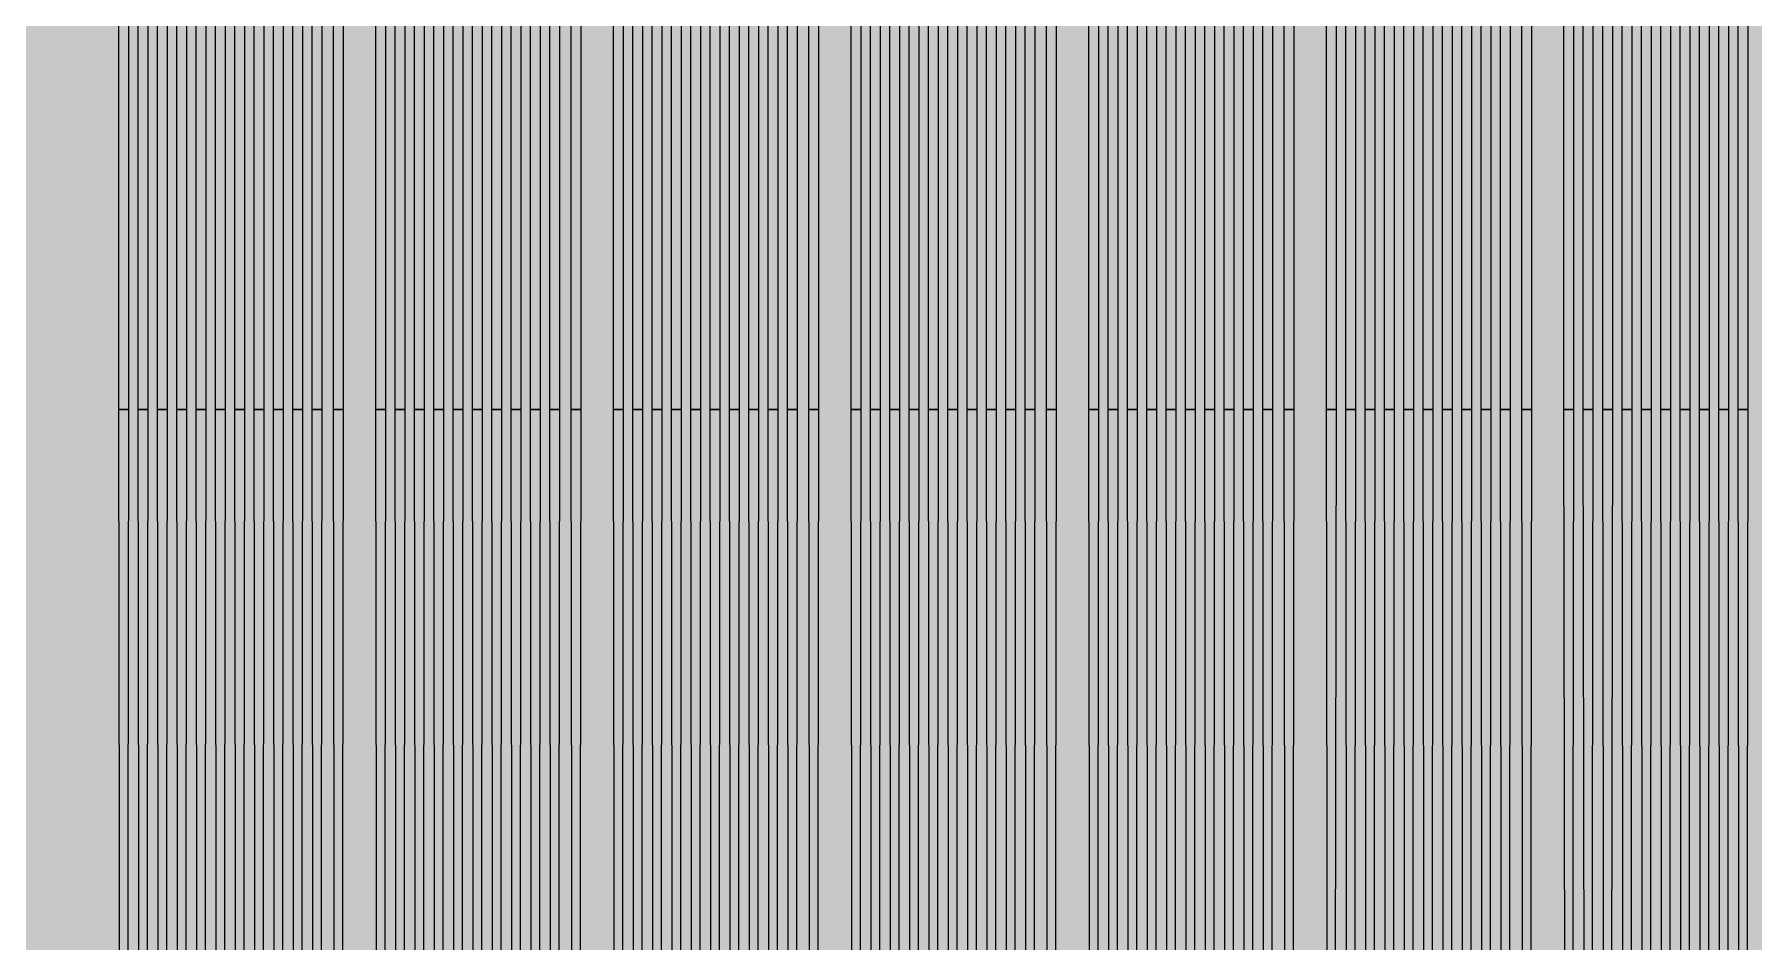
# Model space of a CAD drawing. Header units: metres. Extents: x -7220 to 10980, y -29667 to 1833.
# Drawn here: x -40 to 582, y -15885 to -15556 of the extents above; entities that cross this region are included whole.
import ezdxf

# ---------------------------------------------------------------- set-up
doc = ezdxf.new("R2010")
doc.units = ezdxf.units.M
doc.layers.add('Metal1', color=4, linetype='CONTINUOUS')
doc.layers.add('Polyimide', color=7, linetype='CONTINUOUS')

msp = doc.modelspace()

# ---------------------------------------------------------------- hatches: boundary and pattern name
at = {"layer": 'Polyimide'}
msp.add_hatch(color=7, dxfattribs=at).paths.add_polyline_path([(4099.45, -13861.55), (4142.64, -14152.77), (4214.18, -14438.35), (4313.36, -14715.55), (4439.24, -14981.69), (4590.59, -15234.21), (4765.97, -15470.68), (4963.68, -15688.82), (5181.82, -15886.53), (5418.29, -16061.91), (5670.81, -16213.26), (5936.95, -16339.14), (6214.15, -16438.32), (6499.73, -16509.85), (6790.95, -16553.05), (7085, -16567.5), (9980.38, -16567.5), (10058.79, -16571.35), (10136.45, -16582.87), (10212.6, -16601.95), (10286.52, -16628.4), (10357.49, -16661.96), (10424.83, -16702.32), (10487.89, -16749.09), (10546.06, -16801.81), (10598.78, -16859.98), (10645.55, -16923.04), (10685.91, -16990.38), (10719.48, -17061.35), (10745.93, -17135.27), (10765, -17211.43), (10776.52, -17289.08), (10780.38, -17367.5), (10780.38, -21957.3), (10741.61, -22012.91), (10705.97, -22070.59), (10673.58, -22130.14), (10644.53, -22191.39), (10618.92, -22254.16), (10596.82, -22318.25), (10578.3, -22383.46), (10563.41, -22449.6), (10552.21, -22516.46), (10544.72, -22583.84), (10540.97, -22651.53), (10540.97, -22719.32), (10544.72, -22787.01), (10552.21, -22854.38), (10563.41, -22921.24), (10578.3, -22987.38), (10596.82, -23052.6), (10618.92, -23116.68), (10644.53, -23179.45), (10673.58, -23240.71), (10705.97, -23300.26), (10741.61, -23357.93), (10780.38, -23413.54), (10780.38, -28667.5), (10776.52, -28745.91), (10765, -28823.57), (10745.93, -28899.73), (10719.48, -28973.65), (10685.91, -29044.62), (10645.55, -29111.96), (10598.78, -29175.01), (10546.06, -29233.19), (10487.89, -29285.91), (10424.83, -29332.68), (10357.49, -29373.04), (10286.52, -29406.6), (10212.6, -29433.05), (10136.45, -29452.13), (10058.79, -29463.65), (9980.38, -29467.5), (-6219.63, -29467.5), (-6298.04, -29463.65), (-6375.7, -29452.13), (-6451.85, -29433.05), (-6525.77, -29406.6), (-6596.74, -29373.04), (-6664.08, -29332.68), (-6727.14, -29285.91), (-6785.31, -29233.19), (-6838.03, -29175.01), (-6884.8, -29111.96), (-6925.16, -29044.62), (-6958.73, -28973.65), (-6985.18, -28899.73), (-7004.25, -28823.57), (-7015.77, -28745.91), (-7019.63, -28667.5), (-7019.63, -23426.32), (-6979.36, -23370.07), (-6942.33, -23311.63), (-6908.66, -23251.2), (-6878.45, -23188.96), (-6851.81, -23125.12), (-6828.81, -23059.88), (-6809.53, -22993.44), (-6794.04, -22926.02), (-6782.37, -22857.83), (-6774.57, -22789.09), (-6770.67, -22720.02), (-6770.67, -22650.84), (-6774.57, -22581.77), (-6782.37, -22513.03), (-6794.04, -22444.84), (-6809.53, -22377.42), (-6828.81, -22310.98), (-6851.81, -22245.74), (-6878.45, -22181.89), (-6908.66, -22119.66), (-6942.33, -22059.22), (-6979.36, -22000.79), (-7019.63, -21944.54), (-7019.63, -17367.5), (-7015.77, -17289.08), (-7004.25, -17211.43), (-6985.18, -17135.27), (-6958.73, -17061.35), (-6925.16, -16990.38), (-6884.8, -16923.04), (-6838.03, -16859.98), (-6785.31, -16801.81), (-6727.14, -16749.09), (-6664.08, -16702.32), (-6596.74, -16661.96), (-6525.77, -16628.4), (-6451.85, -16601.95), (-6375.7, -16582.87), (-6298.04, -16571.35), (-6219.63, -16567.5), (-3314, -16567.5), (-3019.95, -16553.05), (-2728.73, -16509.85), (-2443.15, -16438.32), (-2165.95, -16339.14), (-1899.81, -16213.26), (-1647.29, -16061.91), (-1410.82, -15886.53), (-1192.68, -15688.82), (-994.97, -15470.68), (-819.59, -15234.21), (-668.24, -14981.69), (-542.36, -14715.55), (-443.18, -14438.35), (-371.64, -14152.77), (-328.45, -13861.55), (-314, -13567.5), (-314, -13373.48), (-317.45, -13328.11), (-327.72, -13283.78), (-344.58, -13241.52), (-367.63, -13202.3), (-396.35, -13167.01), (-430.08, -13136.47), (-468.03, -13111.38), (-509.35, -13092.32), (-509.35, -13092.32), (-578.18, -13061.27), (-642.2, -13021.24), (-700.26, -12972.96), (-751.3, -12917.31), (-794.39, -12855.3), (-828.74, -12788.06), (-853.73, -12716.8), (-868.91, -12642.84), (-874, -12567.5), (-868.91, -12492.16), (-853.73, -12418.19), (-828.74, -12346.94), (-794.39, -12279.7), (-751.3, -12217.69), (-700.26, -12162.04), (-642.2, -12113.76), (-578.18, -12073.73), (-509.35, -12042.68), (-509.35, -12042.68), (-468.03, -12023.62), (-430.08, -11998.53), (-396.35, -11967.99), (-367.63, -11932.7), (-344.58, -11893.47), (-327.72, -11851.21), (-317.45, -11806.89), (-314, -11761.52), (-314, -11074.31), (-317.45, -11028.94), (-327.72, -10984.62), (-344.58, -10942.36), (-367.63, -10903.13), (-396.35, -10867.84), (-430.08, -10837.3), (-468.03, -10812.21), (-509.35, -10793.16), (-509.35, -10793.16), (-578.18, -10762.1), (-642.2, -10722.07), (-700.26, -10673.8), (-751.3, -10618.15), (-794.39, -10556.13), (-828.74, -10488.89), (-853.73, -10417.64), (-868.91, -10343.67), (-874, -10268.33), (-868.91, -10192.99), (-853.73, -10119.03), (-828.74, -10047.77), (-794.39, -9980.53), (-751.3, -9918.52), (-700.26, -9862.87), (-642.2, -9814.59), (-578.18, -9774.56), (-509.35, -9743.51), (-509.35, -9743.51), (-468.03, -9724.45), (-430.08, -9699.36), (-396.35, -9668.82), (-367.63, -9633.53), (-344.58, -9594.31), (-327.72, -9552.05), (-317.45, -9507.72), (-314, -9462.35), (-314, -8775.14), (-317.45, -8729.78), (-327.72, -8685.45), (-344.58, -8643.19), (-367.63, -8603.96), (-396.35, -8568.68), (-430.08, -8538.14), (-468.03, -8513.05), (-509.35, -8493.99), (-509.35, -8493.99), (-578.18, -8462.94), (-642.2, -8422.91), (-700.26, -8374.63), (-751.3, -8318.98), (-794.39, -8256.97), (-828.74, -8189.73), (-853.73, -8118.47), (-868.91, -8044.5), (-874, -7969.17), (-868.91, -7893.83), (-853.73, -7819.86), (-828.74, -7748.61), (-794.39, -7681.36), (-751.3, -7619.35), (-700.26, -7563.7), (-642.2, -7515.42), (-578.18, -7475.4), (-509.35, -7444.34), (-509.35, -7444.34), (-468.03, -7425.28), (-430.08, -7400.2), (-396.35, -7369.66), (-367.63, -7334.37), (-344.58, -7295.14), (-327.72, -7252.88), (-317.45, -7208.56), (-314, -7163.19), (-314, -6475.98), (-317.45, -6430.61), (-327.72, -6386.29), (-344.58, -6344.02), (-367.63, -6304.8), (-396.35, -6269.51), (-430.08, -6238.97), (-468.03, -6213.88), (-509.35, -6194.82), (-509.35, -6194.82), (-578.18, -6163.77), (-642.2, -6123.74), (-700.26, -6075.46), (-751.3, -6019.81), (-794.39, -5957.8), (-828.74, -5890.56), (-853.73, -5819.31), (-868.91, -5745.34), (-874, -5670), (-868.91, -5594.66), (-853.73, -5520.69), (-828.74, -5449.44), (-794.39, -5382.2), (-751.3, -5320.19), (-700.26, -5264.54), (-642.2, -5216.26), (-578.18, -5176.23), (-509.35, -5145.18), (-509.35, -5145.18), (-468.03, -5126.12), (-430.08, -5101.03), (-396.35, -5070.49), (-367.63, -5035.2), (-344.58, -4995.98), (-327.72, -4953.71), (-317.45, -4909.39), (-314, -4864.02), (-314, 380), (-314, 1532.5), (-269, 1532.5), (-268.78, 1525.63), (-268.1, 1518.79), (-266.98, 1512.02), (-265.42, 1505.32), (-263.43, 1498.75), (-261.01, 1492.32), (-258.17, 1486.06), (-254.93, 1480), (-251.3, 1474.17), (-247.3, 1468.58), (-242.94, 1463.27), (-238.25, 1458.25), (-233.23, 1453.56), (-227.92, 1449.2), (-222.33, 1445.2), (-216.5, 1441.57), (-210.44, 1438.33), (-204.18, 1435.49), (-197.75, 1433.07), (-191.18, 1431.08), (-184.48, 1429.52), (-177.71, 1428.4), (-170.87, 1427.72), (-164, 1427.5), (-157.13, 1427.72), (-150.29, 1428.4), (-143.52, 1429.52), (-136.82, 1431.08), (-130.25, 1433.07), (-123.82, 1435.49), (-117.56, 1438.33), (-111.5, 1441.57), (-105.67, 1445.2), (-100.08, 1449.2), (-94.77, 1453.56), (-89.75, 1458.25), (-85.06, 1463.27), (-80.7, 1468.58), (-76.7, 1474.17), (-73.07, 1480), (-69.83, 1486.06), (-66.99, 1492.32), (-64.57, 1498.75), (-62.58, 1505.32), (-61.02, 1512.02), (-59.9, 1518.79), (-59.22, 1525.63), (-59, 1532.5), (1786, 1532.5), (3835, 1532.5), (3835.21, 1539.04), (3835.86, 1545.55), (3836.92, 1552.01), (3838.41, 1558.38), (3840.31, 1564.64), (3842.61, 1570.77), (3845.31, 1576.73), (3848.4, 1582.5), (3851.85, 1588.06), (3855.66, 1593.38), (3859.82, 1598.43), (3864.29, 1603.21), (3869.07, 1607.68), (3874.12, 1611.84), (3879.44, 1615.65), (3885, 1619.1), (3890.77, 1622.19), (3896.73, 1624.89), (3902.86, 1627.19), (3909.12, 1629.09), (3915.49, 1630.58), (3921.95, 1631.64), (3928.46, 1632.29), (3935, 1632.5), (3941.54, 1632.29), (3948.05, 1631.64), (3954.51, 1630.58), (3960.88, 1629.09), (3967.14, 1627.19), (3973.27, 1624.89), (3979.23, 1622.19), (3985, 1619.1), (3990.56, 1615.65), (3995.88, 1611.84), (4000.93, 1607.68), (4005.71, 1603.21), (4010.18, 1598.43), (4014.34, 1593.38), (4018.15, 1588.06), (4021.6, 1582.5), (4024.69, 1576.73), (4027.39, 1570.77), (4029.69, 1564.64), (4031.59, 1558.38), (4033.08, 1552.01), (4034.14, 1545.55), (4034.79, 1539.04), (4035, 1532.5), (4085, 1532.5), (4085, 380), (4085, 330), (4085, -4864.02), (4088.45, -4909.39), (4098.72, -4953.71), (4115.58, -4995.98), (4138.63, -5035.2), (4167.35, -5070.49), (4201.08, -5101.03), (4239.03, -5126.12), (4280.35, -5145.18), (4280.35, -5145.18), (4349.18, -5176.23), (4413.2, -5216.26), (4471.26, -5264.54), (4522.3, -5320.19), (4565.39, -5382.2), (4599.74, -5449.44), (4624.73, -5520.69), (4639.91, -5594.66), (4645, -5670), (4639.91, -5745.34), (4624.73, -5819.31), (4599.74, -5890.56), (4565.39, -5957.8), (4522.3, -6019.81), (4471.26, -6075.46), (4413.2, -6123.74), (4349.18, -6163.77), (4280.35, -6194.82), (4239.03, -6213.88), (4201.08, -6238.97), (4167.35, -6269.51), (4138.63, -6304.8), (4115.58, -6344.02), (4098.72, -6386.29), (4088.45, -6430.61), (4085, -6475.98), (4085, -13567.5), (4099.45, -13861.55)])

# ---------------------------------------------------------------- linework, layer by layer
at = {"layer": 'Metal1'}
for points in [[(-5.75, -15552.84), (-5.75, -15575.7), (-5.75, -15598.55), (-5.75, -15621.41), (-5.75, -15644.27), (-5.75, -15667.12), (-5.75, -15692.12), (-9.25, -15692.12), (-9.25, -15667.12), (-9.25, -15644.27), (-9.25, -15621.41), (-9.25, -15598.55), (-9.25, -15575.7), (-9.25, -15552.84)], [(1.25, -15552.84), (1.25, -15575.7), (1.25, -15598.55), (1.25, -15621.41), (1.25, -15644.27), (1.25, -15667.12), (1.25, -15692.12), (-2.25, -15692.12), (-2.25, -15667.12), (-2.25, -15644.27), (-2.25, -15621.41), (-2.25, -15598.55), (-2.25, -15575.7), (-2.25, -15552.84)], [(8.25, -15552.84), (8.25, -15575.7), (8.25, -15598.55), (8.25, -15621.41), (8.25, -15644.27), (8.25, -15667.12), (8.25, -15692.12), (4.75, -15692.12), (4.75, -15667.12), (4.75, -15644.27), (4.75, -15621.41), (4.75, -15598.55), (4.75, -15575.7), (4.75, -15552.84)], [(15.25, -15552.84), (15.25, -15575.7), (15.25, -15598.55), (15.25, -15621.41), (15.25, -15644.27), (15.25, -15667.12), (15.25, -15692.12), (11.75, -15692.12), (11.75, -15667.12), (11.75, -15644.27), (11.75, -15621.41), (11.75, -15598.55), (11.75, -15575.7), (11.75, -15552.84)], [(22.25, -15552.84), (22.25, -15575.7), (22.25, -15598.55), (22.25, -15621.41), (22.25, -15644.27), (22.25, -15667.12), (22.25, -15692.12), (18.75, -15692.12), (18.75, -15667.12), (18.75, -15644.27), (18.75, -15621.41), (18.75, -15598.55), (18.75, -15575.7), (18.75, -15552.84)], [(29.25, -15552.84), (29.25, -15575.7), (29.25, -15598.55), (29.25, -15621.41), (29.25, -15644.27), (29.25, -15667.12), (29.25, -15692.12), (25.75, -15692.12), (25.75, -15667.12), (25.75, -15644.27), (25.75, -15621.41), (25.75, -15598.55), (25.75, -15575.7), (25.75, -15552.84)], [(36.25, -15552.84), (36.25, -15575.7), (36.25, -15598.55), (36.25, -15621.41), (36.25, -15644.27), (36.25, -15667.12), (36.25, -15692.12), (32.75, -15692.12), (32.75, -15667.12), (32.75, -15644.27), (32.75, -15621.41), (32.75, -15598.55), (32.75, -15575.7), (32.75, -15552.84)], [(43.25, -15552.84), (43.25, -15575.7), (43.25, -15598.55), (43.25, -15621.41), (43.25, -15644.27), (43.25, -15667.12), (43.25, -15692.12), (39.75, -15692.12), (39.75, -15667.12), (39.75, -15644.27), (39.75, -15621.41), (39.75, -15598.55), (39.75, -15575.7), (39.75, -15552.84)], [(50.25, -15552.84), (50.25, -15575.7), (50.25, -15598.55), (50.25, -15621.41), (50.25, -15644.27), (50.25, -15667.12), (50.25, -15692.12), (46.75, -15692.12), (46.75, -15667.12), (46.75, -15644.27), (46.75, -15621.41), (46.75, -15598.55), (46.75, -15575.7), (46.75, -15552.84)], [(57.25, -15552.84), (57.25, -15575.7), (57.25, -15598.55), (57.25, -15621.41), (57.25, -15644.27), (57.25, -15667.12), (57.25, -15692.12), (53.75, -15692.12), (53.75, -15667.12), (53.75, -15644.27), (53.75, -15621.41), (53.75, -15598.55), (53.75, -15575.7), (53.75, -15552.84)], [(64.25, -15552.84), (64.25, -15575.7), (64.25, -15598.55), (64.25, -15621.41), (64.25, -15644.27), (64.25, -15667.12), (64.25, -15692.12), (60.75, -15692.12), (60.75, -15667.12), (60.75, -15644.27), (60.75, -15621.41), (60.75, -15598.55), (60.75, -15575.7), (60.75, -15552.84)], [(72, -15552.84), (72, -15575.7), (72, -15598.55), (72, -15621.41), (72, -15644.27), (72, -15667.12), (72, -15692.12), (68.5, -15692.12), (68.5, -15667.12), (68.5, -15644.27), (68.5, -15621.41), (68.5, -15598.55), (68.5, -15575.7), (68.5, -15552.84)], [(87.25, -15552.84), (87.25, -15575.7), (87.25, -15598.55), (87.25, -15621.41), (87.25, -15644.27), (87.25, -15667.12), (87.25, -15692.12), (83.75, -15692.12), (83.75, -15667.12), (83.75, -15644.27), (83.75, -15621.41), (83.75, -15598.55), (83.75, -15575.7), (83.75, -15552.84)], [(94.25, -15552.84), (94.25, -15575.7), (94.25, -15598.55), (94.25, -15621.41), (94.25, -15644.27), (94.25, -15667.12), (94.25, -15692.12), (90.75, -15692.12), (90.75, -15667.12), (90.75, -15644.27), (90.75, -15621.41), (90.75, -15598.55), (90.75, -15575.7), (90.75, -15552.84)], [(101.25, -15552.84), (101.25, -15575.7), (101.25, -15598.55), (101.25, -15621.41), (101.25, -15644.27), (101.25, -15667.12), (101.25, -15692.12), (97.75, -15692.12), (97.75, -15667.12), (97.75, -15644.27), (97.75, -15621.41), (97.75, -15598.55), (97.75, -15575.7), (97.75, -15552.84)], [(108.25, -15552.84), (108.25, -15575.7), (108.25, -15598.55), (108.25, -15621.41), (108.25, -15644.27), (108.25, -15667.12), (108.25, -15692.12), (104.75, -15692.12), (104.75, -15667.12), (104.75, -15644.27), (104.75, -15621.41), (104.75, -15598.55), (104.75, -15575.7), (104.75, -15552.84)], [(115.25, -15552.84), (115.25, -15575.7), (115.25, -15598.55), (115.25, -15621.41), (115.25, -15644.27), (115.25, -15667.12), (115.25, -15692.12), (111.75, -15692.12), (111.75, -15667.12), (111.75, -15644.27), (111.75, -15621.41), (111.75, -15598.55), (111.75, -15575.7), (111.75, -15552.84)], [(122.25, -15552.84), (122.25, -15575.7), (122.25, -15598.55), (122.25, -15621.41), (122.25, -15644.27), (122.25, -15667.12), (122.25, -15692.12), (118.75, -15692.12), (118.75, -15667.12), (118.75, -15644.27), (118.75, -15621.41), (118.75, -15598.55), (118.75, -15575.7), (118.75, -15552.84)], [(129.25, -15552.84), (129.25, -15575.7), (129.25, -15598.55), (129.25, -15621.41), (129.25, -15644.27), (129.25, -15667.12), (129.25, -15692.12), (125.75, -15692.12), (125.75, -15667.12), (125.75, -15644.27), (125.75, -15621.41), (125.75, -15598.55), (125.75, -15575.7), (125.75, -15552.84)], [(136.25, -15552.84), (136.25, -15575.7), (136.25, -15598.55), (136.25, -15621.41), (136.25, -15644.27), (136.25, -15667.12), (136.25, -15692.12), (132.75, -15692.12), (132.75, -15667.12), (132.75, -15644.27), (132.75, -15621.41), (132.75, -15598.55), (132.75, -15575.7), (132.75, -15552.84)], [(143.25, -15552.84), (143.25, -15575.7), (143.25, -15598.55), (143.25, -15621.41), (143.25, -15644.27), (143.25, -15667.12), (143.25, -15692.12), (139.75, -15692.12), (139.75, -15667.12), (139.75, -15644.27), (139.75, -15621.41), (139.75, -15598.55), (139.75, -15575.7), (139.75, -15552.84)], [(150.25, -15552.84), (150.25, -15575.7), (150.25, -15598.55), (150.25, -15621.41), (150.25, -15644.27), (150.25, -15667.12), (150.25, -15692.12), (146.75, -15692.12), (146.75, -15667.12), (146.75, -15644.27), (146.75, -15621.41), (146.75, -15598.55), (146.75, -15575.7), (146.75, -15552.84)], [(158, -15552.84), (158, -15575.7), (158, -15598.55), (158, -15621.41), (158, -15644.27), (158, -15667.12), (158, -15692.12), (154.5, -15692.12), (154.5, -15667.12), (154.5, -15644.27), (154.5, -15621.41), (154.5, -15598.55), (154.5, -15575.7), (154.5, -15552.84)], [(173.25, -15552.84), (173.25, -15575.7), (173.25, -15598.55), (173.25, -15621.41), (173.25, -15644.27), (173.25, -15667.12), (173.25, -15692.12), (169.75, -15692.12), (169.75, -15667.12), (169.75, -15644.27), (169.75, -15621.41), (169.75, -15598.55), (169.75, -15575.7), (169.75, -15552.84)], [(180.25, -15552.84), (180.25, -15575.7), (180.25, -15598.55), (180.25, -15621.41), (180.25, -15644.27), (180.25, -15667.12), (180.25, -15692.12), (176.75, -15692.12), (176.75, -15667.12), (176.75, -15644.27), (176.75, -15621.41), (176.75, -15598.55), (176.75, -15575.7), (176.75, -15552.84)], [(187.25, -15552.84), (187.25, -15575.7), (187.25, -15598.55), (187.25, -15621.41), (187.25, -15644.27), (187.25, -15667.12), (187.25, -15692.12), (183.75, -15692.12), (183.75, -15667.12), (183.75, -15644.27), (183.75, -15621.41), (183.75, -15598.55), (183.75, -15575.7), (183.75, -15552.84)], [(194.25, -15552.84), (194.25, -15575.7), (194.25, -15598.55), (194.25, -15621.41), (194.25, -15644.27), (194.25, -15667.12), (194.25, -15692.12), (190.75, -15692.12), (190.75, -15667.12), (190.75, -15644.27), (190.75, -15621.41), (190.75, -15598.55), (190.75, -15575.7), (190.75, -15552.84)], [(201.25, -15552.84), (201.25, -15575.7), (201.25, -15598.55), (201.25, -15621.41), (201.25, -15644.27), (201.25, -15667.12), (201.25, -15692.12), (197.75, -15692.12), (197.75, -15667.12), (197.75, -15644.27), (197.75, -15621.41), (197.75, -15598.55), (197.75, -15575.7), (197.75, -15552.84)], [(208.25, -15552.84), (208.25, -15575.7), (208.25, -15598.55), (208.25, -15621.41), (208.25, -15644.27), (208.25, -15667.12), (208.25, -15692.12), (204.75, -15692.12), (204.75, -15667.12), (204.75, -15644.27), (204.75, -15621.41), (204.75, -15598.55), (204.75, -15575.7), (204.75, -15552.84)], [(215.25, -15552.84), (215.25, -15575.7), (215.25, -15598.55), (215.25, -15621.41), (215.25, -15644.27), (215.25, -15667.12), (215.25, -15692.12), (211.75, -15692.12), (211.75, -15667.12), (211.75, -15644.27), (211.75, -15621.41), (211.75, -15598.55), (211.75, -15575.7), (211.75, -15552.84)], [(222.25, -15552.84), (222.25, -15575.7), (222.25, -15598.55), (222.25, -15621.41), (222.25, -15644.27), (222.25, -15667.12), (222.25, -15692.12), (218.75, -15692.12), (218.75, -15667.12), (218.75, -15644.27), (218.75, -15621.41), (218.75, -15598.55), (218.75, -15575.7), (218.75, -15552.84)], [(229.25, -15552.84), (229.25, -15575.7), (229.25, -15598.55), (229.25, -15621.41), (229.25, -15644.27), (229.25, -15667.12), (229.25, -15692.12), (225.75, -15692.12), (225.75, -15667.12), (225.75, -15644.27), (225.75, -15621.41), (225.75, -15598.55), (225.75, -15575.7), (225.75, -15552.84)], [(236.25, -15552.84), (236.25, -15575.7), (236.25, -15598.55), (236.25, -15621.41), (236.25, -15644.27), (236.25, -15667.12), (236.25, -15692.12), (232.75, -15692.12), (232.75, -15667.12), (232.75, -15644.27), (232.75, -15621.41), (232.75, -15598.55), (232.75, -15575.7), (232.75, -15552.84)], [(244, -15552.84), (244, -15575.7), (244, -15598.55), (244, -15621.41), (244, -15644.27), (244, -15667.12), (244, -15692.12), (240.5, -15692.12), (240.5, -15667.12), (240.5, -15644.27), (240.5, -15621.41), (240.5, -15598.55), (240.5, -15575.7), (240.5, -15552.84)], [(259.25, -15552.84), (259.25, -15575.7), (259.25, -15598.55), (259.25, -15621.41), (259.25, -15644.27), (259.25, -15667.12), (259.25, -15692.12), (255.75, -15692.12), (255.75, -15667.12), (255.75, -15644.27), (255.75, -15621.41), (255.75, -15598.55), (255.75, -15575.7), (255.75, -15552.84)], [(266.25, -15552.84), (266.25, -15575.7), (266.25, -15598.55), (266.25, -15621.41), (266.25, -15644.27), (266.25, -15667.12), (266.25, -15692.12), (262.75, -15692.12), (262.75, -15667.12), (262.75, -15644.27), (262.75, -15621.41), (262.75, -15598.55), (262.75, -15575.7), (262.75, -15552.84)], [(273.25, -15552.84), (273.25, -15575.7), (273.25, -15598.55), (273.25, -15621.41), (273.25, -15644.27), (273.25, -15667.12), (273.25, -15692.12), (269.75, -15692.12), (269.75, -15667.12), (269.75, -15644.27), (269.75, -15621.41), (269.75, -15598.55), (269.75, -15575.7), (269.75, -15552.84)], [(280.25, -15552.84), (280.25, -15575.7), (280.25, -15598.55), (280.25, -15621.41), (280.25, -15644.27), (280.25, -15667.12), (280.25, -15692.12), (276.75, -15692.12), (276.75, -15667.12), (276.75, -15644.27), (276.75, -15621.41), (276.75, -15598.55), (276.75, -15575.7), (276.75, -15552.84)], [(287.25, -15552.84), (287.25, -15575.7), (287.25, -15598.55), (287.25, -15621.41), (287.25, -15644.27), (287.25, -15667.12), (287.25, -15692.12), (283.75, -15692.12), (283.75, -15667.12), (283.75, -15644.27), (283.75, -15621.41), (283.75, -15598.55), (283.75, -15575.7), (283.75, -15552.84)], [(294.25, -15552.84), (294.25, -15575.7), (294.25, -15598.55), (294.25, -15621.41), (294.25, -15644.27), (294.25, -15667.12), (294.25, -15692.12), (290.75, -15692.12), (290.75, -15667.12), (290.75, -15644.27), (290.75, -15621.41), (290.75, -15598.55), (290.75, -15575.7), (290.75, -15552.84)], [(301.25, -15552.84), (301.25, -15575.7), (301.25, -15598.55), (301.25, -15621.41), (301.25, -15644.27), (301.25, -15667.12), (301.25, -15692.12), (297.75, -15692.12), (297.75, -15667.12), (297.75, -15644.27), (297.75, -15621.41), (297.75, -15598.55), (297.75, -15575.7), (297.75, -15552.84)], [(308.25, -15552.84), (308.25, -15575.7), (308.25, -15598.55), (308.25, -15621.41), (308.25, -15644.27), (308.25, -15667.12), (308.25, -15692.12), (304.75, -15692.12), (304.75, -15667.12), (304.75, -15644.27), (304.75, -15621.41), (304.75, -15598.55), (304.75, -15575.7), (304.75, -15552.84)], [(315.25, -15552.84), (315.25, -15575.7), (315.25, -15598.55), (315.25, -15621.41), (315.25, -15644.27), (315.25, -15667.12), (315.25, -15692.12), (311.75, -15692.12), (311.75, -15667.12), (311.75, -15644.27), (311.75, -15621.41), (311.75, -15598.55), (311.75, -15575.7), (311.75, -15552.84)], [(322.25, -15552.84), (322.25, -15575.7), (322.25, -15598.55), (322.25, -15621.41), (322.25, -15644.27), (322.25, -15667.12), (322.25, -15692.12), (318.75, -15692.12), (318.75, -15667.12), (318.75, -15644.27), (318.75, -15621.41), (318.75, -15598.55), (318.75, -15575.7), (318.75, -15552.84)], [(330, -15552.84), (330, -15575.7), (330, -15598.55), (330, -15621.41), (330, -15644.27), (330, -15667.12), (330, -15692.12), (326.5, -15692.12), (326.5, -15667.12), (326.5, -15644.27), (326.5, -15621.41), (326.5, -15598.55), (326.5, -15575.7), (326.5, -15552.84)], [(345.25, -15552.84), (345.25, -15575.7), (345.25, -15598.55), (345.25, -15621.41), (345.25, -15644.27), (345.25, -15667.12), (345.25, -15692.12), (341.75, -15692.12), (341.75, -15667.12), (341.75, -15644.27), (341.75, -15621.41), (341.75, -15598.55), (341.75, -15575.7), (341.75, -15552.84)], [(352.25, -15552.84), (352.25, -15575.7), (352.25, -15598.55), (352.25, -15621.41), (352.25, -15644.27), (352.25, -15667.12), (352.25, -15692.12), (348.75, -15692.12), (348.75, -15667.12), (348.75, -15644.27), (348.75, -15621.41), (348.75, -15598.55), (348.75, -15575.7), (348.75, -15552.84)], [(359.25, -15552.84), (359.25, -15575.7), (359.25, -15598.55), (359.25, -15621.41), (359.25, -15644.27), (359.25, -15667.12), (359.25, -15692.12), (355.75, -15692.12), (355.75, -15667.12), (355.75, -15644.27), (355.75, -15621.41), (355.75, -15598.55), (355.75, -15575.7), (355.75, -15552.84)], [(366.25, -15552.84), (366.25, -15575.7), (366.25, -15598.55), (366.25, -15621.41), (366.25, -15644.27), (366.25, -15667.12), (366.25, -15692.12), (362.75, -15692.12), (362.75, -15667.12), (362.75, -15644.27), (362.75, -15621.41), (362.75, -15598.55), (362.75, -15575.7), (362.75, -15552.84)], [(373.25, -15552.84), (373.25, -15575.7), (373.25, -15598.55), (373.25, -15621.41), (373.25, -15644.27), (373.25, -15667.12), (373.25, -15692.12), (369.75, -15692.12), (369.75, -15667.12), (369.75, -15644.27), (369.75, -15621.41), (369.75, -15598.55), (369.75, -15575.7), (369.75, -15552.84)], [(380.25, -15552.84), (380.25, -15575.7), (380.25, -15598.55), (380.25, -15621.41), (380.25, -15644.27), (380.25, -15667.12), (380.25, -15692.12), (376.75, -15692.12), (376.75, -15667.12), (376.75, -15644.27), (376.75, -15621.41), (376.75, -15598.55), (376.75, -15575.7), (376.75, -15552.84)], [(387.25, -15552.84), (387.25, -15575.7), (387.25, -15598.55), (387.25, -15621.41), (387.25, -15644.27), (387.25, -15667.12), (387.25, -15692.12), (383.75, -15692.12), (383.75, -15667.12), (383.75, -15644.27), (383.75, -15621.41), (383.75, -15598.55), (383.75, -15575.7), (383.75, -15552.84)], [(394.25, -15552.84), (394.25, -15575.7), (394.25, -15598.55), (394.25, -15621.41), (394.25, -15644.27), (394.25, -15667.12), (394.25, -15692.12), (390.75, -15692.12), (390.75, -15667.12), (390.75, -15644.27), (390.75, -15621.41), (390.75, -15598.55), (390.75, -15575.7), (390.75, -15552.84)], [(401.25, -15552.84), (401.25, -15575.7), (401.25, -15598.55), (401.25, -15621.41), (401.25, -15644.27), (401.25, -15667.12), (401.25, -15692.12), (397.75, -15692.12), (397.75, -15667.12), (397.75, -15644.27), (397.75, -15621.41), (397.75, -15598.55), (397.75, -15575.7), (397.75, -15552.84)], [(408.25, -15552.84), (408.25, -15575.7), (408.25, -15598.55), (408.25, -15621.41), (408.25, -15644.27), (408.25, -15667.12), (408.25, -15692.12), (404.75, -15692.12), (404.75, -15667.12), (404.75, -15644.27), (404.75, -15621.41), (404.75, -15598.55), (404.75, -15575.7), (404.75, -15552.84)], [(416, -15552.84), (416, -15575.7), (416, -15598.55), (416, -15621.41), (416, -15644.27), (416, -15667.12), (416, -15692.12), (412.5, -15692.12), (412.5, -15667.12), (412.5, -15644.27), (412.5, -15621.41), (412.5, -15598.55), (412.5, -15575.7), (412.5, -15552.84)], [(431.25, -15552.84), (431.25, -15575.7), (431.25, -15598.55), (431.25, -15621.41), (431.25, -15644.27), (431.25, -15667.12), (431.25, -15692.12), (427.75, -15692.12), (427.75, -15667.12), (427.75, -15644.27), (427.75, -15621.41), (427.75, -15598.55), (427.75, -15575.7), (427.75, -15552.84)], [(438.25, -15552.84), (438.25, -15575.7), (438.25, -15598.55), (438.25, -15621.41), (438.25, -15644.27), (438.25, -15667.12), (438.25, -15692.12), (434.75, -15692.12), (434.75, -15667.12), (434.75, -15644.27), (434.75, -15621.41), (434.75, -15598.55), (434.75, -15575.7), (434.75, -15552.84)], [(445.25, -15552.84), (445.25, -15575.7), (445.25, -15598.55), (445.25, -15621.41), (445.25, -15644.27), (445.25, -15667.12), (445.25, -15692.12), (441.75, -15692.12), (441.75, -15667.12), (441.75, -15644.27), (441.75, -15621.41), (441.75, -15598.55), (441.75, -15575.7), (441.75, -15552.84)], [(452.25, -15552.84), (452.25, -15575.7), (452.25, -15598.55), (452.25, -15621.41), (452.25, -15644.27), (452.25, -15667.12), (452.25, -15692.12), (448.75, -15692.12), (448.75, -15667.12), (448.75, -15644.27), (448.75, -15621.41), (448.75, -15598.55), (448.75, -15575.7), (448.75, -15552.84)], [(459.25, -15552.84), (459.25, -15575.7), (459.25, -15598.55), (459.25, -15621.41), (459.25, -15644.27), (459.25, -15667.12), (459.25, -15692.12), (455.75, -15692.12), (455.75, -15667.12), (455.75, -15644.27), (455.75, -15621.41), (455.75, -15598.55), (455.75, -15575.7), (455.75, -15552.84)], [(466.25, -15552.84), (466.25, -15575.7), (466.25, -15598.55), (466.25, -15621.41), (466.25, -15644.27), (466.25, -15667.12), (466.25, -15692.12), (462.75, -15692.12), (462.75, -15667.12), (462.75, -15644.27), (462.75, -15621.41), (462.75, -15598.55), (462.75, -15575.7), (462.75, -15552.84)], [(473.25, -15552.84), (473.25, -15575.7), (473.25, -15598.55), (473.25, -15621.41), (473.25, -15644.27), (473.25, -15667.12), (473.25, -15692.12), (469.75, -15692.12), (469.75, -15667.12), (469.75, -15644.27), (469.75, -15621.41), (469.75, -15598.55), (469.75, -15575.7), (469.75, -15552.84)], [(480.25, -15552.84), (480.25, -15575.7), (480.25, -15598.55), (480.25, -15621.41), (480.25, -15644.27), (480.25, -15667.12), (480.25, -15692.12), (476.75, -15692.12), (476.75, -15667.12), (476.75, -15644.27), (476.75, -15621.41), (476.75, -15598.55), (476.75, -15575.7), (476.75, -15552.84)], [(487.25, -15552.84), (487.25, -15575.7), (487.25, -15598.55), (487.25, -15621.41), (487.25, -15644.27), (487.25, -15667.12), (487.25, -15692.12), (483.75, -15692.12), (483.75, -15667.12), (483.75, -15644.27), (483.75, -15621.41), (483.75, -15598.55), (483.75, -15575.7), (483.75, -15552.84)], [(494.25, -15552.84), (494.25, -15575.7), (494.25, -15598.55), (494.25, -15621.41), (494.25, -15644.27), (494.25, -15667.12), (494.25, -15692.12), (490.75, -15692.12), (490.75, -15667.12), (490.75, -15644.27), (490.75, -15621.41), (490.75, -15598.55), (490.75, -15575.7), (490.75, -15552.84)], [(502, -15552.84), (502, -15575.7), (502, -15598.55), (502, -15621.41), (502, -15644.27), (502, -15667.12), (502, -15692.12), (498.5, -15692.12), (498.5, -15667.12), (498.5, -15644.27), (498.5, -15621.41), (498.5, -15598.55), (498.5, -15575.7), (498.5, -15552.84)], [(517.25, -15552.84), (517.25, -15575.7), (517.25, -15598.55), (517.25, -15621.41), (517.25, -15644.27), (517.25, -15667.12), (517.25, -15692.12), (513.75, -15692.12), (513.75, -15667.12), (513.75, -15644.27), (513.75, -15621.41), (513.75, -15598.55), (513.75, -15575.7), (513.75, -15552.84)], [(524.25, -15552.84), (524.25, -15575.7), (524.25, -15598.55), (524.25, -15621.41), (524.25, -15644.27), (524.25, -15667.12), (524.25, -15692.12), (520.75, -15692.12), (520.75, -15667.12), (520.75, -15644.27), (520.75, -15621.41), (520.75, -15598.55), (520.75, -15575.7), (520.75, -15552.84)], [(531.25, -15552.84), (531.25, -15575.7), (531.25, -15598.55), (531.25, -15621.41), (531.25, -15644.27), (531.25, -15667.12), (531.25, -15692.12), (527.75, -15692.12), (527.75, -15667.12), (527.75, -15644.27), (527.75, -15621.41), (527.75, -15598.55), (527.75, -15575.7), (527.75, -15552.84)], [(538.25, -15552.84), (538.25, -15575.7), (538.25, -15598.55), (538.25, -15621.41), (538.25, -15644.27), (538.25, -15667.12), (538.25, -15692.12), (534.75, -15692.12), (534.75, -15667.12), (534.75, -15644.27), (534.75, -15621.41), (534.75, -15598.55), (534.75, -15575.7), (534.75, -15552.84)], [(545.25, -15552.84), (545.25, -15575.7), (545.25, -15598.55), (545.25, -15621.41), (545.25, -15644.27), (545.25, -15667.12), (545.25, -15692.12), (541.75, -15692.12), (541.75, -15667.12), (541.75, -15644.27), (541.75, -15621.41), (541.75, -15598.55), (541.75, -15575.7), (541.75, -15552.84)], [(552.25, -15552.84), (552.25, -15575.7), (552.25, -15598.55), (552.25, -15621.41), (552.25, -15644.27), (552.25, -15667.12), (552.25, -15692.12), (548.75, -15692.12), (548.75, -15667.12), (548.75, -15644.27), (548.75, -15621.41), (548.75, -15598.55), (548.75, -15575.7), (548.75, -15552.84)], [(559.25, -15552.84), (559.25, -15575.7), (559.25, -15598.55), (559.25, -15621.41), (559.25, -15644.27), (559.25, -15667.12), (559.25, -15692.12), (555.75, -15692.12), (555.75, -15667.12), (555.75, -15644.27), (555.75, -15621.41), (555.75, -15598.55), (555.75, -15575.7), (555.75, -15552.84)], [(566.25, -15552.84), (566.25, -15575.7), (566.25, -15598.55), (566.25, -15621.41), (566.25, -15644.27), (566.25, -15667.12), (566.25, -15692.12), (562.75, -15692.12), (562.75, -15667.12), (562.75, -15644.27), (562.75, -15621.41), (562.75, -15598.55), (562.75, -15575.7), (562.75, -15552.84)], [(573.25, -15552.84), (573.25, -15575.7), (573.25, -15598.55), (573.25, -15621.41), (573.25, -15644.27), (573.25, -15667.12), (573.25, -15692.12), (569.75, -15692.12), (569.75, -15667.12), (569.75, -15644.27), (569.75, -15621.41), (569.75, -15598.55), (569.75, -15575.7), (569.75, -15552.84)], [(580.25, -15552.84), (580.25, -15575.7), (580.25, -15598.55), (580.25, -15621.41), (580.25, -15644.27), (580.25, -15667.12), (580.25, -15692.12), (576.75, -15692.12), (576.75, -15667.12), (576.75, -15644.27), (576.75, -15621.41), (576.75, -15598.55), (576.75, -15575.7), (576.75, -15552.84)], [(-8.52, -16176.86), (-9.25, -15692.12), (-5.75, -15692.12), (-6.48, -16176.53)], [(-1.52, -16176.87), (-2.25, -15692.12), (1.25, -15692.12), (0.52, -16176.55)], [(5.48, -16176.89), (4.75, -15692.12), (8.25, -15692.12), (7.52, -16176.57)], [(12.48, -16176.91), (11.75, -15692.12), (15.25, -15692.12), (14.52, -16176.59)], [(19.48, -16176.92), (18.75, -15692.12), (22.25, -15692.12), (21.52, -16176.61)], [(26.48, -16176.94), (25.75, -15692.12), (29.25, -15692.12), (28.52, -16176.62)], [(33.48, -16176.96), (32.75, -15692.12), (36.25, -15692.12), (35.52, -16176.64)], [(40.48, -16176.98), (39.75, -15692.12), (43.25, -15692.12), (42.52, -16176.66)], [(47.48, -16176.99), (46.75, -15692.12), (50.25, -15692.12), (49.52, -16176.68)], [(54.48, -16177.01), (53.75, -15692.12), (57.25, -15692.12), (56.52, -16176.69)], [(61.48, -16177.03), (60.75, -15692.12), (64.25, -15692.12), (63.52, -16176.71)], [(69.23, -16177.05), (68.5, -15692.12), (72, -15692.12), (71.27, -16176.73)], [(84.48, -16177.13), (83.75, -15692.12), (87.25, -15692.12), (86.52, -16176.82)], [(91.48, -16177.15), (90.75, -15692.12), (94.25, -15692.12), (93.52, -16176.84)], [(98.48, -16177.16), (97.75, -15692.12), (101.25, -15692.12), (100.52, -16176.86)], [(105.48, -16177.18), (104.75, -15692.12), (108.25, -15692.12), (107.52, -16176.87)], [(112.48, -16177.2), (111.75, -15692.12), (115.25, -15692.12), (114.52, -16176.89)], [(119.48, -16177.21), (118.75, -15692.12), (122.25, -15692.12), (121.52, -16176.91)], [(126.48, -16177.23), (125.75, -15692.12), (129.25, -15692.12), (128.52, -16176.93)], [(133.48, -16177.25), (132.75, -15692.12), (136.25, -15692.12), (135.52, -16176.94)], [(140.48, -16177.26), (139.75, -15692.12), (143.25, -15692.12), (142.52, -16176.96)], [(147.48, -16177.28), (146.75, -15692.12), (150.25, -15692.12), (149.52, -16176.98)], [(155.23, -16177.3), (154.5, -15692.12), (158, -15692.12), (157.27, -16177)], [(170.48, -16177.38), (169.75, -15692.12), (173.25, -15692.12), (172.52, -16177.08)], [(177.48, -16177.4), (176.75, -15692.12), (180.25, -15692.12), (179.52, -16177.1)], [(184.48, -16177.41), (183.75, -15692.12), (187.25, -15692.12), (186.52, -16177.12)], [(191.48, -16177.43), (190.75, -15692.12), (194.25, -15692.12), (193.52, -16177.13)], [(198.48, -16177.44), (197.75, -15692.12), (201.25, -15692.12), (200.52, -16177.15)], [(205.48, -16177.46), (204.75, -15692.12), (208.25, -15692.12), (207.52, -16177.17)], [(212.48, -16177.47), (211.75, -15692.12), (215.25, -15692.12), (214.52, -16177.18)], [(219.48, -16177.49), (218.75, -15692.12), (222.25, -15692.12), (221.52, -16177.2)], [(226.48, -16177.5), (225.75, -15692.12), (229.25, -15692.12), (228.52, -16177.22)], [(233.48, -16177.52), (232.75, -15692.12), (236.25, -15692.12), (235.52, -16177.23)], [(241.23, -16177.54), (240.5, -15692.12), (244, -15692.12), (243.27, -16177.25)], [(256.48, -16177.62), (255.75, -15692.12), (259.25, -15692.12), (258.52, -16177.34)], [(263.48, -16177.63), (262.75, -15692.12), (266.25, -15692.12), (265.52, -16177.35)], [(270.48, -16177.65), (269.75, -15692.12), (273.25, -15692.12), (272.52, -16177.37)], [(277.48, -16177.66), (276.75, -15692.12), (280.25, -15692.12), (279.52, -16177.38)], [(284.48, -16177.68), (283.75, -15692.12), (287.25, -15692.12), (286.52, -16177.4)], [(291.48, -16177.69), (290.75, -15692.12), (294.25, -15692.12), (293.52, -16177.41)], [(298.48, -16177.71), (297.75, -15692.12), (301.25, -15692.12), (300.52, -16177.43)], [(305.48, -16177.72), (304.75, -15692.12), (308.25, -15692.12), (307.52, -16177.45)], [(312.48, -16177.74), (311.75, -15692.12), (315.25, -15692.12), (314.52, -16177.46)], [(319.48, -16177.75), (318.75, -15692.12), (322.25, -15692.12), (321.52, -16177.48)], [(327.23, -16177.77), (326.5, -15692.12), (330, -15692.12), (329.27, -16177.5)], [(342.48, -16177.85), (341.75, -15692.12), (345.25, -15692.12), (344.52, -16177.58)], [(349.48, -16177.86), (348.75, -15692.12), (352.25, -15692.12), (351.52, -16177.59)], [(356.48, -16177.87), (355.75, -15692.12), (359.25, -15692.12), (358.52, -16177.61)], [(363.48, -16177.89), (362.75, -15692.12), (366.25, -15692.12), (365.52, -16177.62)], [(370.48, -16177.9), (369.75, -15692.12), (373.25, -15692.12), (372.52, -16177.64)], [(377.48, -16177.92), (376.75, -15692.12), (380.25, -15692.12), (379.52, -16177.65)], [(384.48, -16177.93), (383.75, -15692.12), (387.25, -15692.12), (386.52, -16177.67)], [(391.48, -16177.94), (390.75, -15692.12), (394.25, -15692.12), (393.52, -16177.68)], [(398.48, -16177.96), (397.75, -15692.12), (401.25, -15692.12), (400.52, -16177.7)], [(405.48, -16177.97), (404.75, -15692.12), (408.25, -15692.12), (407.52, -16177.71)], [(413.23, -16177.99), (412.5, -15692.12), (416, -15692.12), (415.27, -16177.73)], [(428.48, -16178.06), (427.75, -15692.12), (431.25, -15692.12), (430.52, -16177.81)], [(435.48, -16178.07), (434.75, -15692.12), (438.25, -15692.12), (437.52, -16177.82)], [(442.48, -16178.09), (441.75, -15692.12), (445.25, -15692.12), (444.52, -16177.84)], [(449.48, -16178.1), (448.75, -15692.12), (452.25, -15692.12), (451.52, -16177.85)], [(456.48, -16178.11), (455.75, -15692.12), (459.25, -15692.12), (458.52, -16177.87)], [(463.48, -16178.13), (462.75, -15692.12), (466.25, -15692.12), (465.52, -16177.88)], [(470.48, -16178.14), (469.75, -15692.12), (473.25, -15692.12), (472.52, -16177.89)], [(477.48, -16178.15), (476.75, -15692.12), (480.25, -15692.12), (479.52, -16177.91)], [(484.48, -16178.17), (483.75, -15692.12), (487.25, -15692.12), (486.52, -16177.92)], [(491.48, -16178.18), (490.75, -15692.12), (494.25, -15692.12), (493.52, -16177.94)], [(499.23, -16178.2), (498.5, -15692.12), (502, -15692.12), (501.27, -16177.96)], [(514.48, -16178.27), (513.75, -15692.12), (517.25, -15692.12), (516.52, -16178.03)], [(521.48, -16178.28), (520.75, -15692.12), (524.25, -15692.12), (523.52, -16178.04)], [(528.48, -16178.29), (527.75, -15692.12), (531.25, -15692.12), (530.52, -16178.05)], [(535.48, -16178.3), (534.75, -15692.12), (538.25, -15692.12), (537.52, -16178.07)], [(542.48, -16178.32), (541.75, -15692.12), (545.25, -15692.12), (544.52, -16178.08)], [(549.48, -16178.33), (548.75, -15692.12), (552.25, -15692.12), (551.52, -16178.1)], [(556.48, -16178.34), (555.75, -15692.12), (559.25, -15692.12), (558.52, -16178.11)], [(563.48, -16178.35), (562.75, -15692.12), (566.25, -15692.12), (565.52, -16178.12)], [(570.48, -16178.37), (569.75, -15692.12), (573.25, -15692.12), (572.52, -16178.14)], [(577.48, -16178.38), (576.75, -15692.12), (580.25, -15692.12), (579.52, -16178.15)]]:
    msp.add_lwpolyline(points, dxfattribs=at)

doc.saveas('drawing.dxf')
